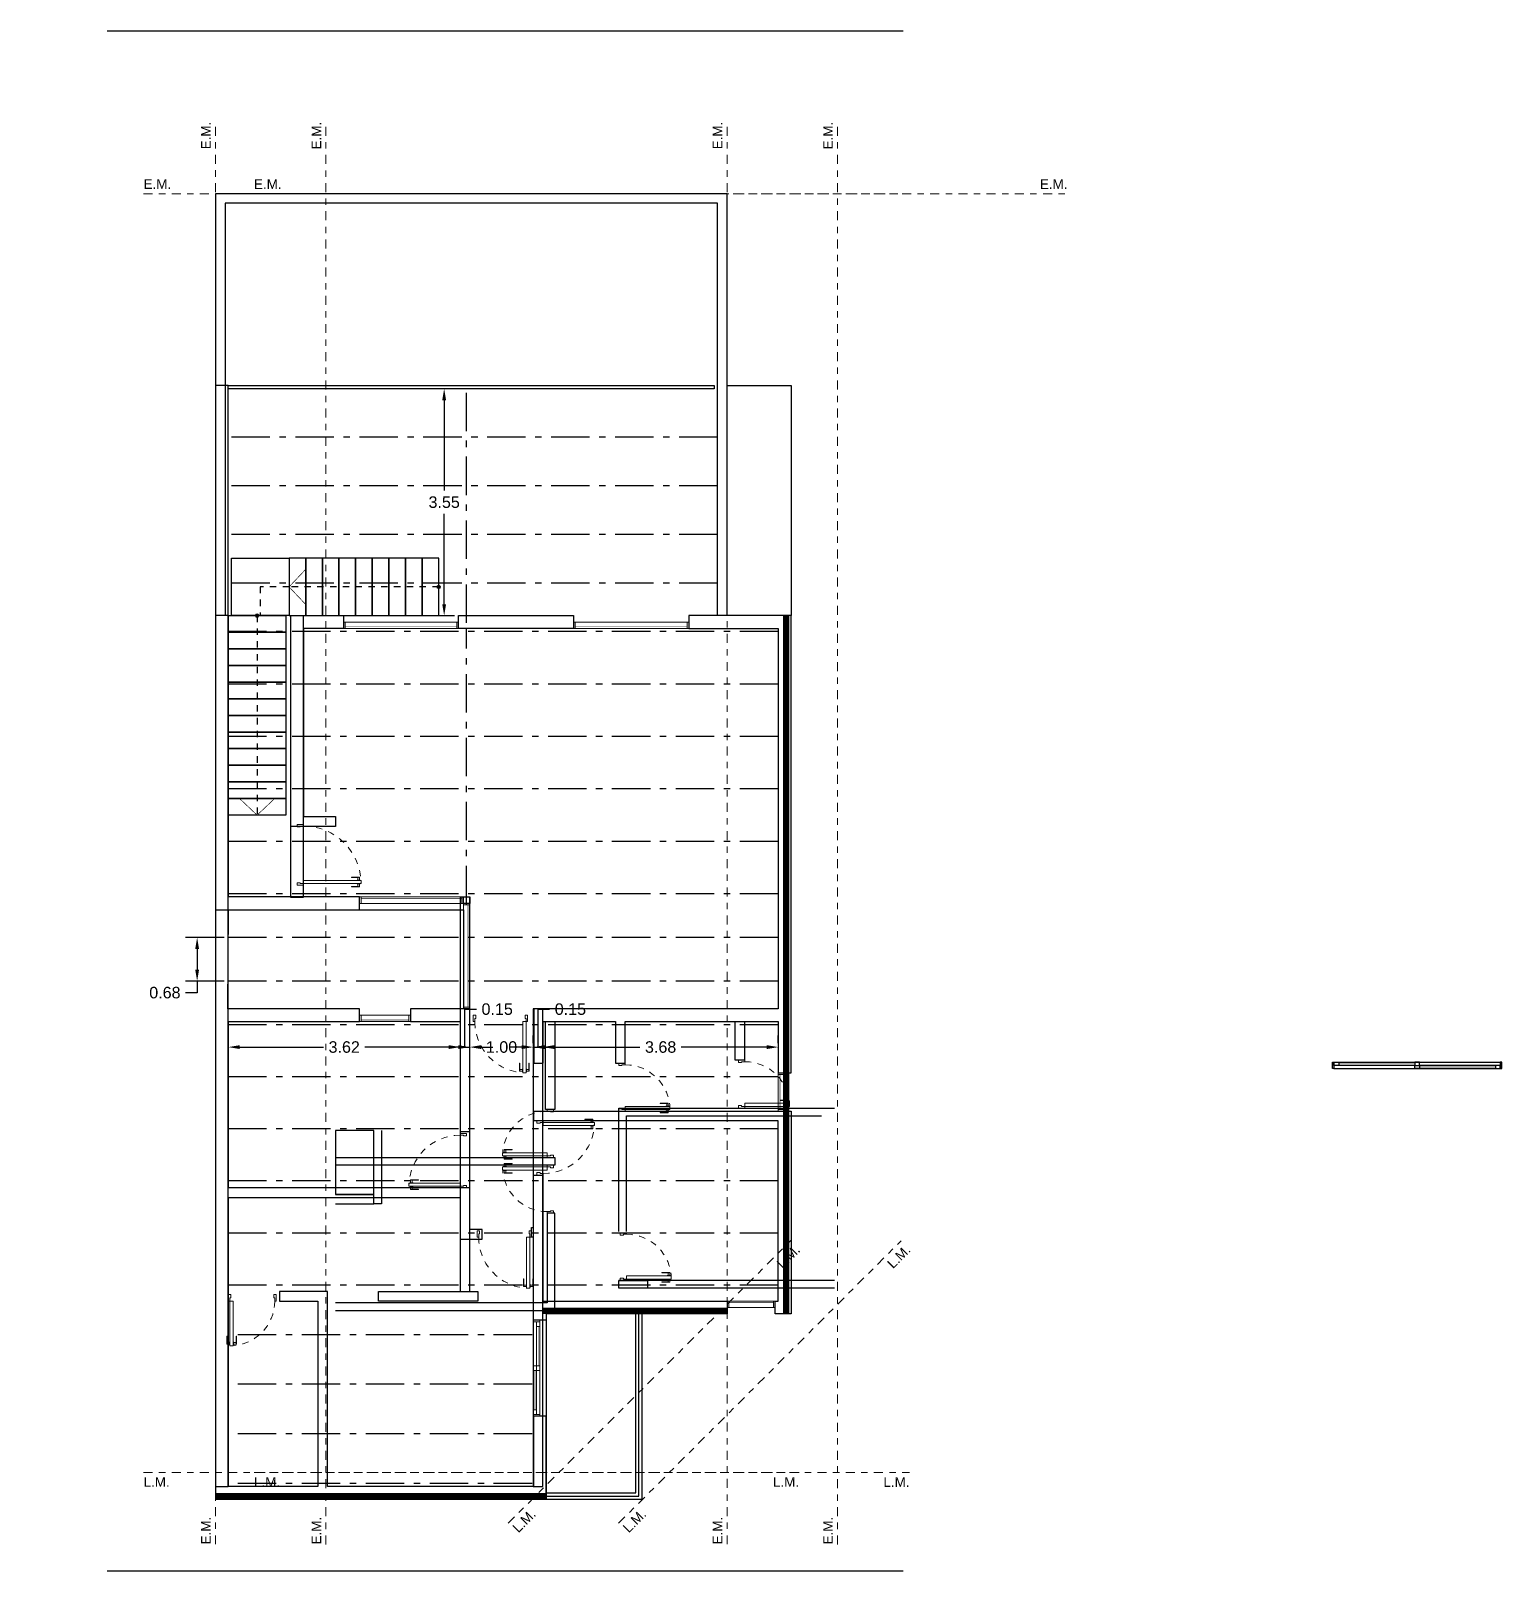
# Model space of a CAD drawing. Header units: metres. Extents: x -533726 to -533540, y -594667 to -594604.
# Drawn here: x -533626.91 to -533603.86, y -594628.27 to -594604.18 of the extents above; entities that cross this region are included whole.
import ezdxf
from ezdxf.enums import TextEntityAlignment as Align
from ezdxf.xclip import XClip

# ---------------------------------------------------------------- set-up
doc = ezdxf.new("R2010")
doc.units = ezdxf.units.M
doc.header["$LTSCALE"] = 0.5
doc.header["$XCLIPFRAME"] = 0
for name, pattern in [('ACAD_ISO10W100', [18, 12, -3, 0, -3]), ('Hidden Line', [391.222223, 282.222223, -109]), ('RAYA-PUNTO', [0.625, 0.375, -0.1, 0.05, -0.1]), ('RAYITA-RAYITA', [0.175, 0.075, -0.1])]:
    doc.linetypes.add(name, pattern=pattern)
doc.layers.add('00_COTAS', color=2, linetype='Continuous', plot=False)
doc.layers.add('ayuda', color=6, linetype='Continuous', plot=False)
for name, color, linetype in [('A - MUROS', 5, 'Continuous'), ('A - PISOS', 1, 'Continuous'), ('A - VENTANAS', 1, 'Continuous'), ('A - VISTA 1', 1, 'Continuous'), ('A - VISTA 2', 2, 'Continuous'), ('A Vista', 2, 'Continuous'), ('c - LAD COM 20', 30, 'Continuous'), ('E - TECH - CORREAS', 3, 'ACAD_ISO10W100'), ('E - VIGAS', 3, 'Hidden Line'), ('E - VIGAS encadenado', 2, 'Hidden Line')]:
    doc.layers.add(name, color=color, linetype=linetype)
doc.layers.add('A Eje', color=1, linetype='RAYA-PUNTO', lineweight=0)
doc.layers.add('B Carpinteria', color=1, linetype='Continuous', lineweight=0)
doc.layers.add('C Vidrio', color=7, linetype='Continuous', lineweight=0, true_color=0x62b7ad)
doc.styles.add('Arial 100', font='arial.ttf', dxfattribs={"height": 0.2})
doc.styles.get("Standard").update_dxf_attribs({"font": 'arial.ttf'})
doc.dimstyles.new('Standard Mod', dxfattribs={"dimtxt": 0.18, "dimasz": 0.18, "dimexe": 0.18, "dimexo": 0.0625, "dimgap": 0.09, "dimtad": 0, "dimtih": 1, "dimtoh": 1, "dimzin": 0, "dimdsep": 46, "dimtxsty": 'Standard', "dimcen": 0.09, "dimadec": 0, "dimazin": 0, "dimtfac": 1, "dimtofl": 0, "dimtmove": 0, "dimatfit": 3, "dimfxl": 1, "dimtolj": 1, "dimtzin": 0, "dimarcsym": 0})
pattern_1 = [(0, (0.475, -0.025), (0, 6.985), [5.08, -1.905]), (90, (0.475, -0.025), (-6.985, 4e-16), [5.08, -1.905])]

# ---------------------------------------------------------------- blocks, each defined once
blk = doc.blocks.new('*U44')
at = {"linetype": 'ByBlock', "lineweight": -2}
h = blk.add_hatch(color=0, dxfattribs=at)
edge = h.paths.add_edge_path()
edge.add_arc((0.45, 0), 0.025, 0, 360)
h = blk.add_hatch()
h.set_pattern_fill('ANGLE', color=256, style=0)
h.set_pattern_definition(pattern_1)
edge = h.paths.add_edge_path()
edge.add_arc((0.5, 0), 0.025, 0, 360)
at = {"color": 0, "linetype": 'RAYITA-RAYITA', "lineweight": -2}
blk.add_line((0.45, 0), (0.45, 2.34), dxfattribs=at)
at = {"color": 0, "linetype": 'ByBlock', "lineweight": -2}
for points in [[(0.9, 2.34), (0, 2.34), (0, 2.08), (0.9, 2.08), (0.9, 2.34)], [(0.9, 2.08), (0, 2.08), (0, 1.82), (0.9, 1.82), (0.9, 2.08)], [(0.9, 1.82), (0, 1.82), (0, 1.56), (0.9, 1.56), (0.9, 1.82)], [(0.9, 1.56), (0, 1.56), (0, 1.3), (0.9, 1.3), (0.9, 1.56)], [(0.9, 1.3), (0, 1.3), (0, 1.04), (0.9, 1.04), (0.9, 1.3)], [(0.9, 1.04), (0, 1.04), (0, 0.78), (0.9, 0.78), (0.9, 1.04)], [(0.9, 0.78), (0, 0.78), (0, 0.52), (0.9, 0.52), (0.9, 0.78)], [(0.9, 0.52), (0, 0.52), (0, 0.26), (0.9, 0.26), (0.9, 0.52)], [(0.9, 0.26), (0, 0.26), (0, 0), (0.9, 0), (0.9, 0.26)]]:
    blk.add_lwpolyline(points, dxfattribs=at)
at = {"color": 0, "linetype": 'ByBlock', "lineweight": -2, "const_width": 0.01}
blk.add_lwpolyline([(0.175, 2.08), (0.45, 2.34), (0.725, 2.08)], dxfattribs=at)
at = {"color": 0, "linetype": 'ByBlock', "lineweight": -2}
blk.add_circle((0.45, 0), 0.025, dxfattribs=at)
blk = doc.blocks.new('*U45')
at = {"color": 0, "linetype": 'ByBlock', "lineweight": -2}
blk.add_lwpolyline([(0, 0), (0.9, 0), (0.9, 0.9), (0, 0.9)], close=True, dxfattribs=at)
at = {"color": 0, "linetype": 'RAYITA-RAYITA', "lineweight": -2}
blk.add_lwpolyline([(0, 0.45), (0.45, 0.45), (0.45, 0)], dxfattribs=at)
blk = doc.blocks.new('*U60')
at = {"linetype": 'ByBlock', "lineweight": -2}
h = blk.add_hatch(color=0, dxfattribs=at)
edge = h.paths.add_edge_path()
edge.add_arc((0.45, 0), 0.025, 0, 360)
h = blk.add_hatch()
h.set_pattern_fill('ANGLE', color=256, style=0)
h.set_pattern_definition(pattern_1)
edge = h.paths.add_edge_path()
edge.add_arc((0.5, 0), 0.025, 0, 360)
at = {"color": 0, "linetype": 'RAYITA-RAYITA', "lineweight": -2}
blk.add_line((0.45, 0), (0.45, 3.12), dxfattribs=at)
at = {"color": 0, "linetype": 'ByBlock', "lineweight": -2}
for points in [[(0.9, 3.12), (0, 3.12), (0, 2.86), (0.9, 2.86), (0.9, 3.12)], [(0.9, 2.86), (0, 2.86), (0, 2.6), (0.9, 2.6), (0.9, 2.86)], [(0.9, 2.6), (0, 2.6), (0, 2.34), (0.9, 2.34), (0.9, 2.6)], [(0.9, 2.34), (0, 2.34), (0, 2.08), (0.9, 2.08), (0.9, 2.34)], [(0.9, 2.08), (0, 2.08), (0, 1.82), (0.9, 1.82), (0.9, 2.08)], [(0.9, 1.82), (0, 1.82), (0, 1.56), (0.9, 1.56), (0.9, 1.82)], [(0.9, 1.56), (0, 1.56), (0, 1.3), (0.9, 1.3), (0.9, 1.56)], [(0.9, 1.3), (0, 1.3), (0, 1.04), (0.9, 1.04), (0.9, 1.3)], [(0.9, 1.04), (0, 1.04), (0, 0.78), (0.9, 0.78), (0.9, 1.04)], [(0.9, 0.78), (0, 0.78), (0, 0.52), (0.9, 0.52), (0.9, 0.78)], [(0.9, 0.52), (0, 0.52), (0, 0.26), (0.9, 0.26), (0.9, 0.52)], [(0.9, 0.26), (0, 0.26), (0, 0), (0.9, 0), (0.9, 0.26)]]:
    blk.add_lwpolyline(points, dxfattribs=at)
at = {"color": 0, "linetype": 'ByBlock', "lineweight": -2, "const_width": 0.01}
blk.add_lwpolyline([(0.175, 2.86), (0.45, 3.12), (0.725, 2.86)], dxfattribs=at)
at = {"color": 0, "linetype": 'ByBlock', "lineweight": -2}
blk.add_circle((0.45, 0), 0.025, dxfattribs=at)
blk = doc.blocks.new('Picaporte - Planta')
at = {"color": 0, "linetype": 'ByBlock', "lineweight": -2}
blk.add_line((0.012, -0.005), (0.012, -0.045), dxfattribs=at)
blk.add_lwpolyline([(-0.025, -0.005), (0.025, -0.005), (0.025, 0), (-0.025, 0)], close=True, dxfattribs=at)
blk.add_lwpolyline([(-0.013, -0.005), (-0.013, -0.05), (0.112, -0.05), (0.112, -0.045), (0, -0.045)], dxfattribs=at)
blk = doc.blocks.new('*U18')
at = {"color": 0, "linetype": 'ByBlock', "lineweight": -2}
for points in [[(0.025, 0.7), (0.075, 0.7), (0.075, 0), (0.025, 0)], [(0, 0), (0.025, 0), (0.025, -0.05), (0.038, -0.05), (0.038, -0.1), (0, -0.1)], [(0.75, -0.1), (0.75, 0), (0.725, 0), (0.725, -0.05), (0.713, -0.05), (0.713, -0.1)]]:
    blk.add_lwpolyline(points, close=True, dxfattribs=at)
at = {"color": 0, "linetype": 'RAYITA-RAYITA', "lineweight": -2}
blk.add_arc((0.025, 0), 0.7, 360, 90, dxfattribs=at)
at = {"color": 0, "linetype": 'ByBlock', "lineweight": -2, "rotation": 270.0000000004495}
blk.add_blockref('Picaporte - Planta', (0.025, 0.662), dxfattribs=at)
at = {"color": 0, "linetype": 'ByBlock', "lineweight": -2, "xscale": -1, "rotation": 89.99999999955051}
blk.add_blockref('Picaporte - Planta', (0.075, 0.662), dxfattribs=at)
blk = doc.blocks.new('*U23')
at = {"color": 0, "linetype": 'ByBlock', "lineweight": -2}
for points in [[(0.025, 0.8), (0.075, 0.8), (0.075, 0), (0.025, 0)], [(0, 0), (0.025, 0), (0.025, -0.05), (0.038, -0.05), (0.038, -0.1), (0, -0.1)], [(0.85, -0.1), (0.85, 0), (0.825, 0), (0.825, -0.05), (0.812, -0.05), (0.812, -0.1)]]:
    blk.add_lwpolyline(points, close=True, dxfattribs=at)
at = {"color": 0, "linetype": 'RAYITA-RAYITA', "lineweight": -2}
blk.add_arc((0.025, 0), 0.8, 360, 90, dxfattribs=at)
at = {"color": 0, "linetype": 'ByBlock', "lineweight": -2, "rotation": 270.0000000004495}
blk.add_blockref('Picaporte - Planta', (0.025, 0.762), dxfattribs=at)
at = {"color": 0, "linetype": 'ByBlock', "lineweight": -2, "xscale": -1, "rotation": 89.99999999955051}
blk.add_blockref('Picaporte - Planta', (0.075, 0.762), dxfattribs=at)
blk = doc.blocks.new('*U34')
at = {"color": 0, "linetype": 'ByBlock', "lineweight": -2}
for p, q in [((0.025, 0), (1.475, 0)), ((0.025, -0.1), (1.475, -0.1)), ((0.7125, -0.05), (0.1, -0.05)), ((1.4, -0.05), (0.7875, -0.05))]:
    blk.add_line(p, q, dxfattribs=at)
for points in [[(0, -0.1), (0, 0), (0.025, 0), (0.025, -0.05), (0.025, -0.05), (0.025, -0.1)], [(0.025, -0.05), (0.025, 0), (0.1, 0), (0.1, -0.05)], [(0.7875, -0.05), (0.7875, 0), (0.7125, 0), (0.7125, -0.05)], [(1.5, -0.1), (1.5, 0), (1.475, 0), (1.475, -0.05), (1.475, -0.05), (1.475, -0.1)], [(0.7125, -0.1), (0.7125, -0.05), (0.7875, -0.05), (0.7875, -0.1)], [(1.475, -0.1), (1.475, -0.05), (1.4, -0.05), (1.4, -0.1)]]:
    blk.add_lwpolyline(points, close=True, dxfattribs=at)
at = {"layer": 'C Vidrio', "linetype": 'ByBlock', "lineweight": -2, "const_width": 0.01}
for points in [[(0.7125, -0.025), (0.1, -0.025)], [(1.4, -0.075), (0.7875, -0.075)]]:
    blk.add_lwpolyline(points, dxfattribs=at)
blk = doc.blocks.new('*U52')
at = {"color": 0, "linetype": 'ByBlock', "lineweight": -2}
for points in [[(0, 0), (1.625, 0), (1.625, -0.1), (0, -0.1)], [(0, -0.1), (0, 0), (0.025, 0), (0.025, -0.05), (0.025, -0.05), (0.025, -0.1)], [(1.625, -0.1), (1.625, 0), (1.6, 0), (1.6, -0.05), (1.6, -0.05), (1.6, -0.1)]]:
    blk.add_lwpolyline(points, close=True, dxfattribs=at)
at = {"layer": 'C Vidrio', "linetype": 'ByBlock', "lineweight": -2, "const_width": 0.01}
blk.add_lwpolyline([(1.6, -0.025), (0.025, -0.025)], dxfattribs=at)
blk = doc.blocks.new('*U53')
at = {"color": 0, "linetype": 'ByBlock', "lineweight": -2}
for points in [[(0, 0), (1.65, 0), (1.65, -0.1), (0, -0.1)], [(0, -0.1), (0, 0), (0.025, 0), (0.025, -0.05), (0.025, -0.05), (0.025, -0.1)], [(1.65, -0.1), (1.65, 0), (1.625, 0), (1.625, -0.05), (1.625, -0.05), (1.625, -0.1)]]:
    blk.add_lwpolyline(points, close=True, dxfattribs=at)
at = {"layer": 'C Vidrio', "linetype": 'ByBlock', "lineweight": -2, "const_width": 0.01}
blk.add_lwpolyline([(1.625, -0.025), (0.025, -0.025)], dxfattribs=at)
blk = doc.blocks.new('*U54')
at = {"color": 0, "linetype": 'ByBlock', "lineweight": -2}
for points in [[(0.025, 0.9), (0.075, 0.9), (0.075, 0), (0.025, 0)], [(0, 0), (0.025, 0), (0.025, -0.05), (0.038, -0.05), (0.038, -0.1), (0, -0.1)], [(0.95, -0.1), (0.95, 0), (0.925, 0), (0.925, -0.05), (0.913, -0.05), (0.913, -0.1)]]:
    blk.add_lwpolyline(points, close=True, dxfattribs=at)
at = {"color": 0, "linetype": 'RAYITA-RAYITA', "lineweight": -2}
blk.add_arc((0.025, 0), 0.9, 360, 90, dxfattribs=at)
at = {"color": 0, "linetype": 'ByBlock', "lineweight": -2, "rotation": 270.0000000004495}
blk.add_blockref('Picaporte - Planta', (0.025, 0.862), dxfattribs=at)
at = {"color": 0, "linetype": 'ByBlock', "lineweight": -2, "xscale": -1, "rotation": 89.99999999955051}
blk.add_blockref('Picaporte - Planta', (0.075, 0.862), dxfattribs=at)
blk = doc.blocks.new('*U55')
at = {"color": 0, "linetype": 'ByBlock', "lineweight": -2}
for points in [[(0, 0), (0.8, 0), (0.8, -0.1), (0, -0.1)], [(0, -0.1), (0, 0), (0.025, 0), (0.025, -0.05), (0.025, -0.05), (0.025, -0.1)], [(0.8, -0.1), (0.8, 0), (0.775, 0), (0.775, -0.05), (0.775, -0.05), (0.775, -0.1)]]:
    blk.add_lwpolyline(points, close=True, dxfattribs=at)
at = {"layer": 'C Vidrio', "linetype": 'ByBlock', "lineweight": -2, "const_width": 0.01}
blk.add_lwpolyline([(0.775, -0.025), (0.025, -0.025)], dxfattribs=at)
blk = doc.blocks.new('*U69')
at = {"color": 0, "linetype": 'ByBlock', "lineweight": -2}
for points in [[(0, 0), (0.75, 0), (0.75, -0.1), (0, -0.1)], [(0, -0.1), (0, 0), (0.025, 0), (0.025, -0.05), (0.025, -0.05), (0.025, -0.1)], [(0.75, -0.1), (0.75, 0), (0.725, 0), (0.725, -0.05), (0.725, -0.05), (0.725, -0.1)]]:
    blk.add_lwpolyline(points, close=True, dxfattribs=at)
at = {"layer": 'C Vidrio', "linetype": 'ByBlock', "lineweight": -2, "const_width": 0.01}
blk.add_lwpolyline([(0.725, -0.025), (0.025, -0.025)], dxfattribs=at)
blk = doc.blocks.new('*U56')
at = {"color": 0, "linetype": 'ByBlock', "lineweight": -2}
for points in [[(0, 0), (0.6, 0), (0.6, -0.1), (0, -0.1)], [(0, -0.1), (0, 0), (0.025, 0), (0.025, -0.05), (0.025, -0.05), (0.025, -0.1)], [(0.6, -0.1), (0.6, 0), (0.575, 0), (0.575, -0.05), (0.575, -0.05), (0.575, -0.1)]]:
    blk.add_lwpolyline(points, close=True, dxfattribs=at)
at = {"layer": 'C Vidrio', "linetype": 'ByBlock', "lineweight": -2, "const_width": 0.01}
blk.add_lwpolyline([(0.575, -0.025), (0.025, -0.025)], dxfattribs=at)
blk = doc.blocks.new('*U57')
at = {"color": 0, "linetype": 'ByBlock', "lineweight": -2}
for points in [[(0, 0), (1.8, 0), (1.8, -0.1), (0, -0.1)], [(0, -0.1), (0, 0), (0.025, 0), (0.025, -0.05), (0.025, -0.05), (0.025, -0.1)], [(1.8, -0.1), (1.8, 0), (1.775, 0), (1.775, -0.05), (1.775, -0.05), (1.775, -0.1)]]:
    blk.add_lwpolyline(points, close=True, dxfattribs=at)
at = {"layer": 'C Vidrio', "linetype": 'ByBlock', "lineweight": -2, "const_width": 0.01}
blk.add_lwpolyline([(1.775, -0.025), (0.025, -0.025)], dxfattribs=at)
blk = doc.blocks.new('*U64')
at = {"color": 0, "linetype": 'ByBlock', "lineweight": -2}
blk.add_line((-1.5, 0), (12.167, 0), dxfattribs=at)
at = {"color": 0, "linetype": 'ByBlock', "lineweight": -2, "style": 'Arial 100'}
blk.add_text('L.M.', height=0.2, dxfattribs=at).set_placement((-1.5, -0.3))
blk.add_text('L.M.', height=0.2, dxfattribs=at).set_placement((12.167, -0.3), align=Align.RIGHT)
blk = doc.blocks.new('*U41')
at = {"color": 0, "linetype": 'ByBlock', "lineweight": -2}
blk.add_line((-1.5, 0), (28.167, 0), dxfattribs=at)
at = {"color": 0, "linetype": 'ByBlock', "lineweight": -2, "style": 'Arial 100'}
blk.add_text('E.M.', height=0.2, dxfattribs=at).set_placement((-1.5, 0.1))
blk.add_text('E.M.', height=0.2, dxfattribs=at).set_placement((28.167, 0.1), align=Align.RIGHT)
blk = doc.blocks.new('*U39')
at = {"color": 0, "linetype": 'ByBlock', "lineweight": -2}
blk.add_line((-1.5, 0), (15.46, 0), dxfattribs=at)
at = {"color": 0, "linetype": 'ByBlock', "lineweight": -2, "style": 'Arial 100'}
blk.add_text('E.M.', height=0.2, dxfattribs=at).set_placement((-1.5, 0.1))
blk.add_text('E.M.', height=0.2, dxfattribs=at).set_placement((15.46, 0.1), align=Align.RIGHT)
blk = doc.blocks.new('*U63')
at = {"color": 0, "linetype": 'ByBlock', "lineweight": -2}
blk.add_line((-1.5, 0), (6.836, 0), dxfattribs=at)
at = {"color": 0, "linetype": 'ByBlock', "lineweight": -2, "style": 'Arial 100'}
blk.add_text('L.M.', height=0.2, dxfattribs=at).set_placement((-1.5, -0.3))
blk.add_text('L.M.', height=0.2, dxfattribs=at).set_placement((6.836, -0.3), align=Align.RIGHT)
blk = doc.blocks.new('lineas munic')
at = {"layer": 'A Eje', "ltscale": 0.5}
for name, p, xscale, yscale, zscale, rotation in [('*U41', (0, 0), 0.7500000000000007, 0.7500000000000007, 0.7500000000000007, 90), ('*U41', (8, 0), 0.7500000000000007, 0.7500000000000007, 0.7500000000000007, 90), ('*U63', (5.37, 0), 0.7499999999999999, 0.7499999999999999, 0.7499999999999999, 45.00000000000059)]:
    blk.add_blockref(name, p, dxfattribs=dict(at, xscale=xscale, yscale=yscale, zscale=zscale, rotation=rotation))
at = {"layer": 'A Eje', "ltscale": 0.5, "xscale": 0.75, "yscale": 0.75, "zscale": 0.75}
for name, p in [('*U39', (0, 20)), ('*U64', (0, 0))]:
    blk.add_blockref(name, p, dxfattribs=at)
blk = doc.blocks.new('CASA SEBA GONZALES - PLANTAS ARQ')
at = {"layer": 'A - MUROS'}
for points in [[(546.833, 603.635), (546.833, 610.235), (538.833, 610.235), (538.833, 603.635)], [(546.683, 603.635), (546.683, 610.085), (538.983, 610.085), (538.983, 603.635)], [(539.033, 599.035), (541.083, 599.035), (541.083, 599.235), (539.033, 599.235), (539.033, 603.635), (538.833, 603.635), (538.833, 599.035), (539.033, 599.035)], [(538.833, 603.635), (538.833, 589.815), (544.003, 589.815), (544.003, 591.115), (543.803, 591.115), (543.803, 590.015), (540.583, 590.015), (540.583, 593.065), (539.833, 593.065), (539.833, 592.915), (540.433, 592.915), (540.433, 590.015), (539.033, 590.015), (539.033, 592.915), (539.033, 592.915), (539.033, 593.065), (539.033, 593.065), (539.033, 594.535), (542.658, 594.535), (542.658, 593.885), (543.003, 593.885), (543.003, 594.035), (542.808, 594.035), (542.808, 594.685), (539.033, 594.685), (539.033, 597.285), (541.083, 597.285), (541.083, 597.485), (539.027, 597.484)], [(540.008, 603.635), (540.833, 603.635), (540.833, 603.435), (540.208, 603.435), (540.208, 600.492), (540.708, 600.492), (540.708, 600.335), (540.008, 600.335), (540.008, 603.635)], [(539.033, 594.685), (539.033, 597.285)], [(541.883, 597.285), (542.658, 597.285), (542.658, 595.565), (542.808, 595.565), (542.808, 597.485), (541.883, 597.485), (541.883, 597.285)], [(543.773, 594.065), (543.803, 594.065), (543.803, 594.885), (543.953, 594.885), (543.953, 592.915), (546.833, 592.915), (546.833, 592.715), (544.003, 592.715), (544.003, 592.615), (543.803, 592.615), (543.803, 593.915), (543.773, 593.915), (543.773, 594.065)]]:
    blk.add_lwpolyline(points, dxfattribs=at)
for points in [[(542.633, 603.635), (544.433, 603.635), (544.433, 603.435), (542.633, 603.435)], [(547.633, 603.435), (547.633, 597.485), (543.808, 597.485), (543.808, 596.635), (543.958, 596.635), (543.958, 597.285), (545.088, 597.285), (545.088, 596.635), (545.238, 596.635), (545.238, 597.285), (547.633, 597.285), (547.633, 596.485), (547.833, 596.485), (547.832, 603.635), (546.833, 603.635), (546.833, 603.635), (546.233, 603.635), (546.233, 603.435)], [(542.708, 599.235), (542.808, 599.235), (542.808, 599.135), (542.708, 599.135)], [(543.808, 595.885), (547.833, 595.885), (547.833, 592.715), (547.583, 592.715), (547.583, 592.915), (547.633, 592.915), (547.633, 595.735), (543.808, 595.735)], [(541.383, 592.915), (541.383, 593.065), (542.933, 593.065), (542.933, 592.915)]]:
    blk.add_lwpolyline(points, close=True, dxfattribs=at)
at = {"layer": 'A - PISOS'}
blk.add_lwpolyline([(541.083, 597.485), (539.027, 597.485), (539.038, 599.035), (542.708, 599.035), (542.708, 597.485), (541.883, 597.485)], dxfattribs=at)
blk.add_lwpolyline([(544.003, 589.815), (545.503, 589.815), (545.503, 592.715), (544.003, 592.715)], close=True, dxfattribs=at)
at = {"layer": 'A - VISTA 1'}
blk.add_lwpolyline([(546.833, 607.235), (547.833, 607.235), (547.833, 603.635), (546.833, 603.635)], close=True, dxfattribs=at)
at = {"layer": 'A - VISTA 2'}
for points in [[(544.003, 589.865), (545.453, 589.865), (545.453, 592.715)], [(544.003, 589.915), (545.403, 589.915), (545.403, 592.715)]]:
    blk.add_lwpolyline(points, dxfattribs=at)
at = {"layer": 'ayuda'}
blk.add_lwpolyline([(522.376, 612.782), (566.855, 612.782), (566.855, 588.69), (522.376, 588.69)], close=True, dxfattribs=at)
at = {"layer": 'A Eje'}
blk.add_blockref('lineas munic', (538.833, 590.235), dxfattribs=at)
at = {"layer": 'A Vista', "xscale": -1}
blk.add_blockref('*U45', (539.983, 603.635), dxfattribs=at)
at = {"layer": 'A Vista', "rotation": 89.99999999999999}
blk.add_blockref('*U44', (542.323, 603.635), dxfattribs=at)
at = {"layer": 'A Vista', "xscale": -1, "rotation": 180}
blk.add_blockref('*U60', (539.033, 603.635), dxfattribs=at)
at = {"layer": 'B Carpinteria'}
for name, p, rotation in [('*U57', (542.633, 603.435), 180), ('*U23', (543.713, 597.285), 180), ('*U56', (547.633, 595.885), 90), ('*U23', (543.958, 595.735), 270), ('*U23', (542.658, 594.685), 90.00000000000001), ('*U23', (543.773, 593.915), 180), ('*U34', (543.803, 591.115), 89.99999999999997)]:
    blk.add_blockref(name, p, dxfattribs=dict(at, rotation=rotation))
at = {"layer": 'B Carpinteria', "xscale": -1}
for name, p, rotation in [('*U57', (544.433, 603.435), 180), ('*U54', (540.208, 599.42), 270), ('*U53', (542.808, 597.485), 270), ('*U55', (541.083, 597.285), 180), ('*U18', (545.238, 595.885), 270), ('*U18', (539.033, 592.915), 180)]:
    blk.add_blockref(name, p, dxfattribs=dict(at, rotation=rotation))
at = {"layer": 'B Carpinteria'}
for name, p in [('*U52', (541.083, 599.235)), ('*U69', (546.833, 592.915))]:
    blk.add_blockref(name, p, dxfattribs=at)
blk = doc.blocks.new('*D105')
at = {"layer": '00_COTAS', "color": 0, "lineweight": -2, "ltscale": 0.5, "transparency": 16777216}
for p, q in [((-533623.827, -594619.79), (-533623.827, -594620.256)), ((-533620.202, -594619.79), (-533620.202, -594620.256)), ((-533623.647, -594620.076), (-533622.337, -594620.076)), ((-533620.382, -594620.076), (-533621.691, -594620.076))]:
    blk.add_line(p, q, dxfattribs=at)
at = {"layer": '00_COTAS', "color": 0, "ltscale": 0.5, "transparency": 16777216}
for points in [[(-533623.647, -594620.046), (-533623.647, -594620.106), (-533623.827, -594620.076)], [(-533620.382, -594620.046), (-533620.382, -594620.106), (-533620.202, -594620.076)]]:
    blk.add_solid(points, dxfattribs=at)
at = {"layer": 'Defpoints', "color": 0, "ltscale": 0.5, "transparency": 16777216}
for p in [(-533623.827, -594619.728), (-533620.202, -594619.728), (-533620.202, -594620.076)]:
    blk.add_point(p, dxfattribs=at)
at = {"layer": '00_COTAS', "color": 0, "ltscale": 0.5, "transparency": 16777216, "insert": (-533622.014, -594620.076), "char_height": 0.18, "attachment_point": 5}
blk.add_mtext('\\A1;3.62', dxfattribs=at)
blk = doc.blocks.new('*D106')
at = {"layer": '00_COTAS', "color": 0, "lineweight": -2, "ltscale": 0.5, "transparency": 16777216}
for p, q in [((-533620.127, -594620.076), (-533620.127, -594619.483)), ((-533620.127, -594619.483), (-533619.947, -594619.483)), ((-533620.202, -594619.79), (-533620.202, -594620.256)), ((-533620.052, -594620.013), (-533620.052, -594619.896)), ((-533620.382, -594620.076), (-533620.562, -594620.076)), ((-533620.202, -594620.076), (-533620.052, -594620.076)), ((-533619.872, -594620.076), (-533619.692, -594620.076))]:
    blk.add_line(p, q, dxfattribs=at)
at = {"layer": '00_COTAS', "color": 0, "ltscale": 0.5, "transparency": 16777216}
for points in [[(-533620.382, -594620.046), (-533620.382, -594620.106), (-533620.202, -594620.076)], [(-533619.872, -594620.046), (-533619.872, -594620.106), (-533620.052, -594620.076)]]:
    blk.add_solid(points, dxfattribs=at)
at = {"layer": 'Defpoints', "color": 0, "ltscale": 0.5, "transparency": 16777216}
for p in [(-533620.202, -594619.728), (-533620.052, -594620.076), (-533620.052, -594620.076)]:
    blk.add_point(p, dxfattribs=at)
at = {"layer": '00_COTAS', "color": 0, "ltscale": 0.5, "transparency": 16777216, "insert": (-533619.622, -594619.483), "char_height": 0.18, "attachment_point": 5}
blk.add_mtext('\\A1;0.15', dxfattribs=at)
blk = doc.blocks.new('*D107')
at = {"layer": '00_COTAS', "color": 0, "lineweight": -2, "ltscale": 0.5, "transparency": 16777216}
for p, q in [((-533620.052, -594620.013), (-533620.052, -594619.896)), ((-533619.057, -594620.013), (-533619.057, -594619.896)), ((-533620.232, -594620.076), (-533620.412, -594620.076)), ((-533618.877, -594620.076), (-533618.697, -594620.076))]:
    blk.add_line(p, q, dxfattribs=at)
at = {"layer": '00_COTAS', "color": 0, "ltscale": 0.5, "transparency": 16777216}
for points in [[(-533620.232, -594620.046), (-533620.232, -594620.106), (-533620.052, -594620.076)], [(-533618.877, -594620.046), (-533618.877, -594620.106), (-533619.057, -594620.076)]]:
    blk.add_solid(points, dxfattribs=at)
at = {"layer": 'Defpoints', "color": 0, "ltscale": 0.5, "transparency": 16777216}
for p in [(-533620.052, -594620.076), (-533619.057, -594620.076), (-533619.057, -594620.076)]:
    blk.add_point(p, dxfattribs=at)
at = {"layer": '00_COTAS', "color": 0, "ltscale": 0.5, "transparency": 16777216, "insert": (-533619.554, -594620.076), "char_height": 0.18, "attachment_point": 5}
blk.add_mtext('\\A1;1.00', dxfattribs=at)
blk = doc.blocks.new('*D108')
at = {"layer": '00_COTAS', "color": 0, "lineweight": -2, "ltscale": 0.5, "transparency": 16777216}
for p, q in [((-533618.982, -594620.076), (-533618.982, -594619.483)), ((-533618.982, -594619.483), (-533618.802, -594619.483)), ((-533619.057, -594620.013), (-533619.057, -594619.896)), ((-533618.907, -594620.013), (-533618.907, -594619.896)), ((-533619.237, -594620.076), (-533619.417, -594620.076)), ((-533619.057, -594620.076), (-533618.907, -594620.076)), ((-533618.727, -594620.076), (-533618.547, -594620.076))]:
    blk.add_line(p, q, dxfattribs=at)
at = {"layer": '00_COTAS', "color": 0, "ltscale": 0.5, "transparency": 16777216}
for points in [[(-533619.237, -594620.046), (-533619.237, -594620.106), (-533619.057, -594620.076)], [(-533618.727, -594620.046), (-533618.727, -594620.106), (-533618.907, -594620.076)]]:
    blk.add_solid(points, dxfattribs=at)
at = {"layer": 'Defpoints', "color": 0, "ltscale": 0.5, "transparency": 16777216}
for p in [(-533619.057, -594620.076), (-533618.907, -594620.076), (-533618.907, -594620.076)]:
    blk.add_point(p, dxfattribs=at)
at = {"layer": '00_COTAS', "color": 0, "ltscale": 0.5, "transparency": 16777216, "insert": (-533618.477, -594619.483), "char_height": 0.18, "attachment_point": 5}
blk.add_mtext('\\A1;0.15', dxfattribs=at)
blk = doc.blocks.new('*D109')
at = {"layer": '00_COTAS', "color": 0, "lineweight": -2, "ltscale": 0.5, "transparency": 16777216}
for p, q in [((-533618.907, -594620.013), (-533618.907, -594619.896)), ((-533615.226, -594620.013), (-533615.226, -594619.896)), ((-533618.727, -594620.076), (-533617.39, -594620.076)), ((-533615.406, -594620.076), (-533616.743, -594620.076))]:
    blk.add_line(p, q, dxfattribs=at)
at = {"layer": '00_COTAS', "color": 0, "ltscale": 0.5, "transparency": 16777216}
for points in [[(-533618.727, -594620.046), (-533618.727, -594620.106), (-533618.907, -594620.076)], [(-533615.406, -594620.046), (-533615.406, -594620.106), (-533615.226, -594620.076)]]:
    blk.add_solid(points, dxfattribs=at)
at = {"layer": 'Defpoints', "color": 0, "ltscale": 0.5, "transparency": 16777216}
for p in [(-533618.907, -594620.076), (-533615.226, -594620.076), (-533615.226, -594620.076)]:
    blk.add_point(p, dxfattribs=at)
at = {"layer": '00_COTAS', "color": 0, "ltscale": 0.5, "transparency": 16777216, "insert": (-533617.066, -594620.076), "char_height": 0.18, "attachment_point": 5}
blk.add_mtext('\\A1;3.68', dxfattribs=at)
blk = doc.blocks.new('*D110')
at = {"layer": '00_COTAS', "color": 0, "lineweight": -2, "ltscale": 0.5, "transparency": 16777216}
for p, q in [((-533623.889, -594618.362), (-533624.494, -594618.362)), ((-533624.314, -594618.542), (-533624.314, -594618.865)), ((-533623.889, -594619.045), (-533624.494, -594619.045)), ((-533624.314, -594619.045), (-533624.314, -594619.225)), ((-533624.314, -594619.225), (-533624.494, -594619.225))]:
    blk.add_line(p, q, dxfattribs=at)
at = {"layer": '00_COTAS', "color": 0, "ltscale": 0.5, "transparency": 16777216}
for points in [[(-533624.344, -594618.542), (-533624.284, -594618.542), (-533624.314, -594618.362)], [(-533624.344, -594618.865), (-533624.284, -594618.865), (-533624.314, -594619.045)]]:
    blk.add_solid(points, dxfattribs=at)
at = {"layer": 'Defpoints', "color": 0, "ltscale": 0.5, "transparency": 16777216}
for p in [(-533623.827, -594618.362), (-533624.314, -594619.045), (-533623.827, -594619.045)]:
    blk.add_point(p, dxfattribs=at)
at = {"layer": '00_COTAS', "color": 0, "ltscale": 0.5, "transparency": 16777216, "insert": (-533624.818, -594619.225), "char_height": 0.18, "attachment_point": 5}
blk.add_mtext('\\A1;0.68', dxfattribs=at)
blk = doc.blocks.new('*D111')
at = {"layer": '00_COTAS', "color": 0, "lineweight": -2, "ltscale": 0.5, "transparency": 16777216}
for p, q in [((-533620.289, -594609.779), (-533620.631, -594609.779)), ((-533620.451, -594609.959), (-533620.451, -594611.372)), ((-533620.451, -594613.149), (-533620.451, -594611.736)), ((-533620.289, -594613.329), (-533620.631, -594613.329))]:
    blk.add_line(p, q, dxfattribs=at)
at = {"layer": '00_COTAS', "color": 0, "ltscale": 0.5, "transparency": 16777216}
for points in [[(-533620.481, -594609.959), (-533620.421, -594609.959), (-533620.451, -594609.779)], [(-533620.481, -594613.149), (-533620.421, -594613.149), (-533620.451, -594613.329)]]:
    blk.add_solid(points, dxfattribs=at)
at = {"layer": 'Defpoints', "color": 0, "ltscale": 0.5, "transparency": 16777216}
for p in [(-533620.451, -594609.779), (-533620.227, -594609.779), (-533620.227, -594613.329)]:
    blk.add_point(p, dxfattribs=at)
at = {"layer": '00_COTAS', "color": 0, "ltscale": 0.5, "transparency": 16777216, "insert": (-533620.451, -594611.554), "char_height": 0.18, "attachment_point": 5}
blk.add_mtext('\\A1;3.55', dxfattribs=at)
blk = doc.blocks.new('*U47')
at = {"color": 0, "linetype": 'ByBlock', "lineweight": -2}
for p, q in [((0.025, 0), (2.625, 0)), ((0.025, -0.1), (2.625, -0.1)), ((1.2875, -0.05), (0.1, -0.05)), ((2.55, -0.05), (1.3625, -0.05))]:
    blk.add_line(p, q, dxfattribs=at)
for points in [[(0, -0.1), (0, 0), (0.025, 0), (0.025, -0.05), (0.025, -0.05), (0.025, -0.1)], [(0.025, -0.05), (0.025, 0), (0.1, 0), (0.1, -0.05)], [(1.3625, -0.05), (1.3625, 0), (1.2875, 0), (1.2875, -0.05)], [(2.65, -0.1), (2.65, 0), (2.625, 0), (2.625, -0.05), (2.625, -0.05), (2.625, -0.1)], [(1.2875, -0.1), (1.2875, -0.05), (1.3625, -0.05), (1.3625, -0.1)], [(2.625, -0.1), (2.625, -0.05), (2.55, -0.05), (2.55, -0.1)]]:
    blk.add_lwpolyline(points, close=True, dxfattribs=at)
at = {"layer": 'C Vidrio', "linetype": 'ByBlock', "lineweight": -2, "const_width": 0.01}
for points in [[(1.2875, -0.025), (0.1, -0.025)], [(2.55, -0.075), (1.3625, -0.075)]]:
    blk.add_lwpolyline(points, dxfattribs=at)

msp = doc.modelspace()

# ---------------------------------------------------------------- linework, layer by layer
at = {"layer": 'A - MUROS'}
for points in [[(-533618.719, -594619.679), (-533618.719, -594621.054), (-533618.869, -594621.054), (-533618.869, -594619.679)], [(-533615.899, -594620.279), (-533615.899, -594619.679)], [(-533615.749, -594620.279), (-533615.749, -594619.679)], [(-533615.749, -594620.279), (-533615.899, -594620.279)], [(-533617.719, -594622.958), (-533617.719, -594621.029), (-533614.349, -594621.029)], [(-533617.599, -594622.958), (-533617.599, -594621.149), (-533614.549, -594621.149)], [(-533621.429, -594621.379), (-533621.429, -594622.529), (-533621.549, -594622.529), (-533621.549, -594621.379)], [(-533622.149, -594621.804), (-533618.719, -594621.804), (-533618.719, -594621.924), (-533622.149, -594621.924)], [(-533622.149, -594622.529), (-533621.549, -594622.529), (-533621.549, -594622.379), (-533622.149, -594622.379)], [(-533622.149, -594624.194), (-533618.719, -594624.194), (-533618.719, -594622.674), (-533618.839, -594622.674), (-533618.839, -594624.074), (-533622.149, -594624.074)], [(-533614.349, -594623.729), (-533617.719, -594623.729)], [(-533614.349, -594623.849), (-533617.719, -594623.849)]]:
    msp.add_lwpolyline(points, dxfattribs=at)
for points in [[(-533621.549, -594621.379), (-533622.149, -594621.379), (-533622.149, -594622.379), (-533621.549, -594622.379)], [(-533617.719, -594623.729), (-533617.269, -594623.729), (-533617.269, -594623.849), (-533617.719, -594623.849)]]:
    msp.add_lwpolyline(points, close=True, dxfattribs=at)
at = {"layer": 'c - LAD COM 20', "ltscale": 0.5, "const_width": 0.1}
for points in [[(-533615.102, -594624.249), (-533615.102, -594613.329)], [(-533616.027, -594624.199), (-533618.907, -594624.199)], [(-533618.857, -594627.099), (-533624.027, -594627.099)]]:
    msp.add_lwpolyline(points, dxfattribs=at)
at = {"layer": 'E - TECH - CORREAS', "ltscale": 0.1}
for points in [[(-533620.102, -594613.441), (-533620.102, -594609.779)], [(-533616.177, -594610.538), (-533623.827, -594610.538)], [(-533616.177, -594611.298), (-533623.827, -594611.298)], [(-533616.177, -594612.058), (-533623.827, -594612.058)], [(-533616.177, -594612.818), (-533623.827, -594612.818)], [(-533620.102, -594617.841), (-533620.102, -594613.529)], [(-533615.227, -594613.578), (-533623.827, -594613.578)], [(-533615.227, -594614.398), (-533623.827, -594614.398)], [(-533615.227, -594615.218), (-533623.827, -594615.218)], [(-533615.227, -594616.038), (-533623.827, -594616.038)], [(-533615.227, -594616.858), (-533623.827, -594616.858)], [(-533615.227, -594617.679), (-533623.827, -594617.679)], [(-533615.227, -594618.362), (-533623.827, -594618.362)], [(-533615.227, -594619.045), (-533623.827, -594619.045)], [(-533615.227, -594619.728), (-533623.827, -594619.728)], [(-533615.227, -594620.542), (-533623.827, -594620.542)], [(-533615.227, -594621.356), (-533623.827, -594621.356)], [(-533615.227, -594622.17), (-533623.827, -594622.17)], [(-533615.227, -594622.984), (-533623.827, -594622.984)], [(-533615.227, -594623.799), (-533623.827, -594623.799)], [(-533619.077, -594624.574), (-533623.827, -594624.574)], [(-533619.077, -594625.349), (-533623.827, -594625.349)], [(-533619.077, -594626.124), (-533623.827, -594626.124)], [(-533619.077, -594626.899), (-533623.827, -594626.899)]]:
    msp.add_lwpolyline(points, dxfattribs=at)
at = {"layer": 'E - VIGAS', "ltscale": 0.5}
msp.add_lwpolyline([(-533623.827, -594609.729), (-533616.227, -594609.729), (-533616.227, -594609.779), (-533623.827, -594609.779)], close=True, dxfattribs=at)
at = {"layer": 'E - VIGAS encadenado', "ltscale": 0.5}
for points in [[(-533623.827, -594609.729), (-533624.027, -594609.729), (-533624.027, -594626.949), (-533623.827, -594626.949)], [(-533622.652, -594613.329), (-533622.852, -594613.329), (-533622.852, -594617.729), (-533622.652, -594617.729)], [(-533620.052, -594617.729), (-533620.202, -594617.729), (-533620.202, -594623.899), (-533620.052, -594623.899)], [(-533618.907, -594619.479), (-533619.057, -594619.479), (-533619.057, -594626.949), (-533618.907, -594626.949)]]:
    msp.add_lwpolyline(points, close=True, dxfattribs=at)

# ---------------------------------------------------------------- block references
ref = msp.add_blockref('CASA SEBA GONZALES - PLANTAS ARQ', (-534177.859, -595216.963))
XClip(ref).set_block_clipping_path([(520.6649409032, 587.6900110232), (549.5838671982, 613.896890943)])
ref = msp.add_blockref('CASA SEBA GONZALES - PLANTAS ARQ', (-534162.859, -595216.963))
XClip(ref).set_block_clipping_path([(537.1398751099, 587.6900110232), (549.5838671982, 613.896890943)])
at = {"layer": 'A - VENTANAS', "ltscale": 0.1}
msp.add_blockref('*U47', (-533606.562, -594620.313), dxfattribs=at)
at = {"layer": 'B Carpinteria', "xscale": -1}
for p, rotation in [((-533615.749, -594621.029), 270), ((-533618.839, -594621.924), 90), ((-533617.599, -594623.729), 270)]:
    msp.add_blockref('*U18', p, dxfattribs=dict(at, rotation=rotation))
at = {"layer": 'B Carpinteria', "rotation": 90.00000000000001}
msp.add_blockref('*U18', (-533618.839, -594621.804), dxfattribs=at)
at = {"layer": 'Defpoints'}
msp.add_blockref('lineas munic', (-533622.299, -594626.729), dxfattribs=at)

# ---------------------------------------------------------------- dimensions: what is measured, and where the dimension line sits
at = {"layer": '00_COTAS', "ltscale": 0.5}
for base, p1, p2, picture, middle in [((-533620.451, -594609.779), (-533620.227, -594613.329), (-533620.227, -594609.779), '*D111', (-533620.451, -594611.554)), ((-533624.314, -594619.045), (-533623.827, -594618.362), (-533623.827, -594619.045), '*D110', (-533624.818, -594619.225))]:
    dim = msp.add_linear_dim(base=base, p1=p1, p2=p2, angle=90, dimstyle='Standard Mod', dxfattribs=at)
    dim.commit()
    dim.dimension.update_dxf_attribs({"geometry": picture, "text_midpoint": middle})
for base, p1, p2, picture, middle in [((-533620.052, -594620.076), (-533620.202, -594619.728), (-533620.052, -594620.076), '*D106', (-533619.857, -594619.483)), ((-533618.907, -594620.076), (-533619.057, -594620.076), (-533618.907, -594620.076), '*D108', (-533618.712, -594619.483)), ((-533619.0566, -594620.076), (-533620.0517, -594620.076), (-533619.0566, -594620.076), '*D107', (-533619.5542, -594620.076)), ((-533615.226, -594620.076), (-533618.907, -594620.076), (-533615.226, -594620.076), '*D109', (-533617.066, -594620.076))]:
    dim = msp.add_linear_dim(base=base, p1=p1, p2=p2, dimstyle='Standard Mod', override={"dimtmove": 1}, dxfattribs=at)
    dim.commit()
    dim.dimension.update_dxf_attribs({"geometry": picture, "text_midpoint": middle})
dim = msp.add_linear_dim(base=(-533620.2017, -594620.076), p1=(-533623.8266, -594619.7278), p2=(-533620.2017, -594619.7278), dimstyle='Standard Mod', dxfattribs=at)
dim.commit()
dim.dimension.update_dxf_attribs({"geometry": '*D105', "text_midpoint": (-533622.0142, -594620.076)})

doc.saveas('drawing.dxf')
